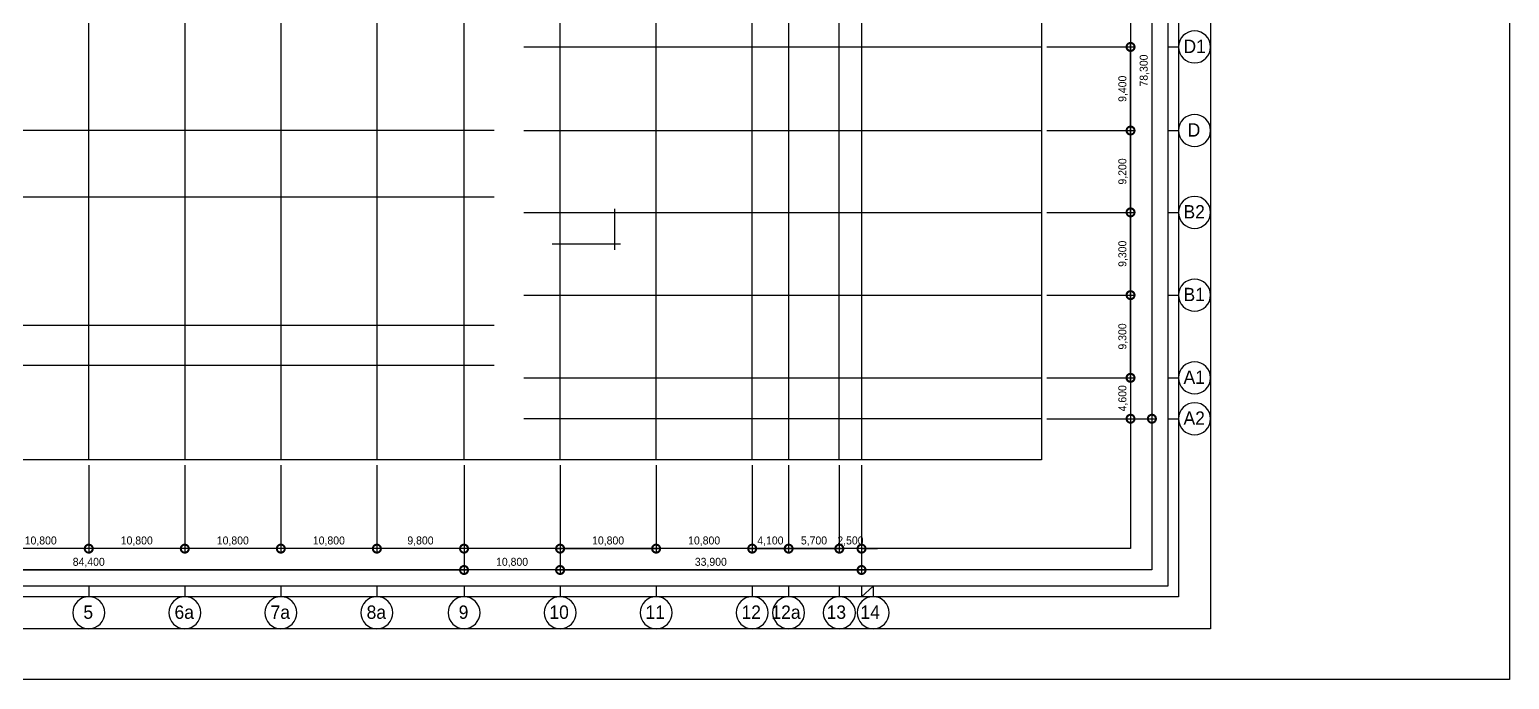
# Model space of a CAD drawing. Header units: millimetres. Extents: x 0 to 252300, y 0 to 178200.
# Drawn here: x 85903 to 252300, y 0 to 73055 of the extents above; entities that cross this region are included whole.
import ezdxf

# ---------------------------------------------------------------- set-up
doc = ezdxf.new("R2010")
doc.units = ezdxf.units.MM
doc.header["$LTSCALE"] = 300
for name, color, linetype in [('A-CEN', 1, 'Continuous'), ('A-CEN_axis', 12, 'Continuous'), ('A-DIM', 7, 'Continuous'), ('A-SYM-BUB', 3, 'Continuous')]:
    doc.layers.add(name, color=color, linetype=linetype)
doc.layers.add('NOPLOT', color=191, linetype='Continuous', plot=False)
doc.styles.add('Gdim', font='Dotum.ttf')
doc.dimstyles.new('Gdim300', dxfattribs={"dimscale": 300, "dimtxt": 3, "dimasz": 6, "dimexe": 1.5, "dimexo": 2, "dimgap": 1, "dimtad": 1, "dimdec": 0, "dimzin": 0, "dimdsep": 46, "dimlunit": 6, "dimtxsty": 'Gdim', "dimblk": 'DOTSMALL', "dimblk1": 'DOTSMALL', "dimblk2": 'DOTSMALL', "dimcen": 1.5, "dimdle": 1.5, "dimclrd": 1, "dimclre": 1, "dimclrt": 256, "dimazin": 0, "dimtfac": 1, "dimtdec": 0, "dimtix": 1, "dimtmove": 2, "dimatfit": 3, "dimldrblk": 'DOTSMALL', "dimfxl": 0, "dimtolj": 1, "dimtzin": 0, "dimlwd": -1, "dimlwe": -1, "dimarcsym": 0})

# ---------------------------------------------------------------- blocks, each defined once
blk = doc.blocks.new('A$Cd589e0f6')
at = {"layer": 'NOPLOT'}
for points in [[(9900, -5700), (218700, -5700), (218700, -172500), (9900, -172500)], [(13500, -9300), (215100, -9300), (215100, -168900), (13500, -168900)], [(14700, -10500), (213900, -10500), (213900, -167700), (14700, -167700)], [(16500, -12300), (212100, -12300), (212100, -165900), (16500, -165900)], [(18900, -14700), (209700, -14700), (209700, -163500), (18900, -163500)], [(28900, -24700), (199700, -24700), (199700, -153500), (28900, -153500)]]:
    blk.add_lwpolyline(points, close=True, dxfattribs=at)
blk = doc.blocks.new('_DotSmall')
at = {"color": 0, "linetype": 'ByBlock', "const_width": 0.5}
blk.add_lwpolyline([(-0.0625, 0, 1), (0.0625, 0, 1)], format="xyb", close=True, dxfattribs=at)
blk = doc.blocks.new('*D47')
at = {"layer": 'A-DIM', "color": 1, "transparency": 16777216}
for p, q in [((106000, -124505), (106000, -134355)), ((116800, -124505), (116800, -134355)), ((117250, -133905), (105550, -133905))]:
    blk.add_line(p, q, dxfattribs=at)
at = {"layer": 'Defpoints', "color": 0, "transparency": 16777216}
for p in [(106000, -123905), (116800, -123905), (106000, -133905)]:
    blk.add_point(p, dxfattribs=at)
at = {"layer": 'A-DIM', "color": 1, "transparency": 16777216, "xscale": 1800, "yscale": 1800, "zscale": 1800, "rotation": 180}
blk.add_blockref('_DotSmall', (106000, -133905), dxfattribs=at)
at = {"layer": 'A-DIM', "color": 1, "transparency": 16777216, "xscale": 1800, "yscale": 1800, "zscale": 1800}
blk.add_blockref('_DotSmall', (116800, -133905), dxfattribs=at)
at = {"layer": 'A-DIM', "color": 3, "transparency": 16777216, "insert": (111400, -133068), "char_height": 900, "attachment_point": 5, "style": 'Gdim'}
blk.add_mtext('\\A1;10,800', dxfattribs=at)
blk = doc.blocks.new('*D48')
at = {"layer": 'A-DIM', "color": 1, "transparency": 16777216}
for p, q in [((149946, -77500), (159796, -77500)), ((159346, -87350), (159346, -77050)), ((149946, -86900), (159796, -86900))]:
    blk.add_line(p, q, dxfattribs=at)
at = {"layer": 'Defpoints', "color": 0, "transparency": 16777216}
for p in [(149346, -77500), (159346, -77500), (149346, -86900)]:
    blk.add_point(p, dxfattribs=at)
at = {"layer": 'A-DIM', "color": 1, "transparency": 16777216, "xscale": 1800, "yscale": 1800, "zscale": 1800}
for p, rotation in [((159346, -77500), 90), ((159346, -86900), 270)]:
    blk.add_blockref('_DotSmall', p, dxfattribs=dict(at, rotation=rotation))
at = {"layer": 'A-DIM', "color": 3, "transparency": 16777216, "insert": (158509, -82200), "char_height": 900, "attachment_point": 5, "rotation": 90, "style": 'Gdim'}
blk.add_mtext('\\A1;9,400', dxfattribs=at)
blk = doc.blocks.new('*D51')
at = {"layer": 'A-DIM', "color": 1, "transparency": 16777216}
for p, q in [((159346, -68050), (159346, -77950)), ((149946, -68500), (159796, -68500)), ((149946, -77500), (159796, -77500))]:
    blk.add_line(p, q, dxfattribs=at)
at = {"layer": 'Defpoints', "color": 0, "transparency": 16777216}
for p in [(149346, -68500), (149346, -77500), (159346, -77500)]:
    blk.add_point(p, dxfattribs=at)
at = {"layer": 'A-DIM', "color": 1, "transparency": 16777216, "xscale": 1800, "yscale": 1800, "zscale": 1800}
for p, rotation in [((159346, -68500), 90), ((159346, -77500), 270)]:
    blk.add_blockref('_DotSmall', p, dxfattribs=dict(at, rotation=rotation))
at = {"layer": 'A-DIM', "color": 3, "transparency": 16777216, "insert": (158509, -73000), "char_height": 900, "attachment_point": 5, "rotation": 90, "style": 'Gdim'}
blk.add_mtext('\\A1;9,000', dxfattribs=at)
blk = doc.blocks.new('*D52')
at = {"layer": 'A-DIM', "color": 1, "transparency": 16777216}
for p, q in [((53000, -124505), (53000, -134355)), ((63800, -124505), (63800, -134355)), ((64250, -133905), (52550, -133905))]:
    blk.add_line(p, q, dxfattribs=at)
at = {"layer": 'Defpoints', "color": 0, "transparency": 16777216}
for p in [(53000, -123905), (63800, -123905), (53000, -133905)]:
    blk.add_point(p, dxfattribs=at)
at = {"layer": 'A-DIM', "color": 1, "transparency": 16777216, "xscale": 1800, "yscale": 1800, "zscale": 1800, "rotation": 180}
blk.add_blockref('_DotSmall', (53000, -133905), dxfattribs=at)
at = {"layer": 'A-DIM', "color": 1, "transparency": 16777216, "xscale": 1800, "yscale": 1800, "zscale": 1800}
blk.add_blockref('_DotSmall', (63800, -133905), dxfattribs=at)
at = {"layer": 'A-DIM', "color": 3, "transparency": 16777216, "insert": (58400, -133068), "char_height": 900, "attachment_point": 5, "style": 'Gdim'}
blk.add_mtext('\\A1;10,800', dxfattribs=at)
blk = doc.blocks.new('*D53')
at = {"layer": 'A-DIM', "color": 1, "transparency": 16777216}
for p, q in [((63800, -124505), (63800, -134355)), ((74600, -124505), (74600, -134355)), ((75050, -133905), (63350, -133905))]:
    blk.add_line(p, q, dxfattribs=at)
at = {"layer": 'Defpoints', "color": 0, "transparency": 16777216}
for p in [(63800, -123905), (74600, -123905), (63800, -133905)]:
    blk.add_point(p, dxfattribs=at)
at = {"layer": 'A-DIM', "color": 1, "transparency": 16777216, "xscale": 1800, "yscale": 1800, "zscale": 1800, "rotation": 180}
blk.add_blockref('_DotSmall', (63800, -133905), dxfattribs=at)
at = {"layer": 'A-DIM', "color": 1, "transparency": 16777216, "xscale": 1800, "yscale": 1800, "zscale": 1800}
blk.add_blockref('_DotSmall', (74600, -133905), dxfattribs=at)
at = {"layer": 'A-DIM', "color": 3, "transparency": 16777216, "insert": (69200, -133068), "char_height": 900, "attachment_point": 5, "style": 'Gdim'}
blk.add_mtext('\\A1;10,800', dxfattribs=at)
blk = doc.blocks.new('*D54')
at = {"layer": 'A-DIM', "color": 1, "transparency": 16777216}
for p, q in [((74600, -124505), (74600, -134355)), ((84400, -124505), (84400, -134355)), ((84850, -133905), (74150, -133905))]:
    blk.add_line(p, q, dxfattribs=at)
at = {"layer": 'Defpoints', "color": 0, "transparency": 16777216}
for p in [(74600, -123905), (84400, -123905), (74600, -133905)]:
    blk.add_point(p, dxfattribs=at)
at = {"layer": 'A-DIM', "color": 1, "transparency": 16777216, "xscale": 1800, "yscale": 1800, "zscale": 1800, "rotation": 180}
blk.add_blockref('_DotSmall', (74600, -133905), dxfattribs=at)
at = {"layer": 'A-DIM', "color": 1, "transparency": 16777216, "xscale": 1800, "yscale": 1800, "zscale": 1800}
blk.add_blockref('_DotSmall', (84400, -133905), dxfattribs=at)
at = {"layer": 'A-DIM', "color": 3, "transparency": 16777216, "insert": (79500, -133068), "char_height": 900, "attachment_point": 5, "style": 'Gdim'}
blk.add_mtext('\\A1;9,800', dxfattribs=at)
blk = doc.blocks.new('*D55')
at = {"layer": 'A-DIM', "color": 1, "transparency": 16777216}
for p, q in [((42200, -124505), (42200, -134355)), ((53000, -124505), (53000, -134355)), ((53450, -133905), (41750, -133905))]:
    blk.add_line(p, q, dxfattribs=at)
at = {"layer": 'Defpoints', "color": 0, "transparency": 16777216}
for p in [(42200, -123905), (53000, -123905), (42200, -133905)]:
    blk.add_point(p, dxfattribs=at)
at = {"layer": 'A-DIM', "color": 1, "transparency": 16777216, "xscale": 1800, "yscale": 1800, "zscale": 1800, "rotation": 180}
blk.add_blockref('_DotSmall', (42200, -133905), dxfattribs=at)
at = {"layer": 'A-DIM', "color": 1, "transparency": 16777216, "xscale": 1800, "yscale": 1800, "zscale": 1800}
blk.add_blockref('_DotSmall', (53000, -133905), dxfattribs=at)
at = {"layer": 'A-DIM', "color": 3, "transparency": 16777216, "insert": (47600, -133068), "char_height": 900, "attachment_point": 5, "style": 'Gdim'}
blk.add_mtext('\\A1;10,800', dxfattribs=at)
blk = doc.blocks.new('*D58')
at = {"layer": 'A-DIM', "color": 1, "transparency": 16777216}
for p, q in [((0, -124505), (0, -136755)), ((84400, -124505), (84400, -136755)), ((-450, -136305), (84850, -136305))]:
    blk.add_line(p, q, dxfattribs=at)
at = {"layer": 'Defpoints', "color": 0, "transparency": 16777216}
for p in [(0, -123905), (84400, -123905), (84400, -136305)]:
    blk.add_point(p, dxfattribs=at)
at = {"layer": 'A-DIM', "color": 1, "transparency": 16777216, "xscale": 1800, "yscale": 1800, "zscale": 1800, "rotation": 180}
blk.add_blockref('_DotSmall', (0, -136305), dxfattribs=at)
at = {"layer": 'A-DIM', "color": 1, "transparency": 16777216, "xscale": 1800, "yscale": 1800, "zscale": 1800}
blk.add_blockref('_DotSmall', (84400, -136305), dxfattribs=at)
at = {"layer": 'A-DIM', "color": 3, "transparency": 16777216, "insert": (42200, -135468), "char_height": 900, "attachment_point": 5, "style": 'Gdim'}
blk.add_mtext('\\A1;84,400', dxfattribs=at)
blk = doc.blocks.new('*D60')
at = {"layer": 'A-DIM', "color": 1, "transparency": 16777216}
for p, q in [((31400, -124505), (31400, -134355)), ((42200, -124505), (42200, -134355)), ((42650, -133905), (30950, -133905))]:
    blk.add_line(p, q, dxfattribs=at)
at = {"layer": 'Defpoints', "color": 0, "transparency": 16777216}
for p in [(31400, -123905), (42200, -123905), (31400, -133905)]:
    blk.add_point(p, dxfattribs=at)
at = {"layer": 'A-DIM', "color": 1, "transparency": 16777216, "xscale": 1800, "yscale": 1800, "zscale": 1800, "rotation": 180}
blk.add_blockref('_DotSmall', (31400, -133905), dxfattribs=at)
at = {"layer": 'A-DIM', "color": 1, "transparency": 16777216, "xscale": 1800, "yscale": 1800, "zscale": 1800}
blk.add_blockref('_DotSmall', (42200, -133905), dxfattribs=at)
at = {"layer": 'A-DIM', "color": 3, "transparency": 16777216, "insert": (36800, -133068), "char_height": 900, "attachment_point": 5, "style": 'Gdim'}
blk.add_mtext('\\A1;10,800', dxfattribs=at)
blk = doc.blocks.new('*D61')
at = {"layer": 'A-DIM', "color": 1, "transparency": 16777216}
for p, q in [((95200, -124505), (95200, -134355)), ((106000, -124505), (106000, -134355)), ((94750, -133905), (106450, -133905))]:
    blk.add_line(p, q, dxfattribs=at)
at = {"layer": 'Defpoints', "color": 0, "transparency": 16777216}
for p in [(95200, -123905), (106000, -123905), (106000, -133905)]:
    blk.add_point(p, dxfattribs=at)
at = {"layer": 'A-DIM', "color": 1, "transparency": 16777216, "xscale": 1800, "yscale": 1800, "zscale": 1800, "rotation": 180}
blk.add_blockref('_DotSmall', (95200, -133905), dxfattribs=at)
at = {"layer": 'A-DIM', "color": 1, "transparency": 16777216, "xscale": 1800, "yscale": 1800, "zscale": 1800}
blk.add_blockref('_DotSmall', (106000, -133905), dxfattribs=at)
at = {"layer": 'A-DIM', "color": 3, "transparency": 16777216, "insert": (100600, -133068), "char_height": 900, "attachment_point": 5, "style": 'Gdim'}
blk.add_mtext('\\A1;10,800', dxfattribs=at)
blk = doc.blocks.new('*D62')
at = {"layer": 'A-DIM', "color": 1, "transparency": 16777216}
for p, q in [((95200, -124505), (95200, -136755)), ((129100, -124505), (129100, -136755)), ((94750, -136305), (129550, -136305))]:
    blk.add_line(p, q, dxfattribs=at)
at = {"layer": 'Defpoints', "color": 0, "transparency": 16777216}
for p in [(95200, -123905), (129100, -123905), (129100, -136305)]:
    blk.add_point(p, dxfattribs=at)
at = {"layer": 'A-DIM', "color": 1, "transparency": 16777216, "xscale": 1800, "yscale": 1800, "zscale": 1800, "rotation": 180}
blk.add_blockref('_DotSmall', (95200, -136305), dxfattribs=at)
at = {"layer": 'A-DIM', "color": 1, "transparency": 16777216, "xscale": 1800, "yscale": 1800, "zscale": 1800}
blk.add_blockref('_DotSmall', (129100, -136305), dxfattribs=at)
at = {"layer": 'A-DIM', "color": 3, "transparency": 16777216, "insert": (112150, -135468), "char_height": 900, "attachment_point": 5, "style": 'Gdim'}
blk.add_mtext('\\A1;33,900', dxfattribs=at)
blk = doc.blocks.new('*D63')
at = {"layer": 'A-DIM', "color": 1, "transparency": 16777216}
for p, q in [((84400, -124505), (84400, -136755)), ((95200, -124505), (95200, -136755)), ((95650, -136305), (83950, -136305))]:
    blk.add_line(p, q, dxfattribs=at)
at = {"layer": 'Defpoints', "color": 0, "transparency": 16777216}
for p in [(84400, -123905), (95200, -123905), (84400, -136305)]:
    blk.add_point(p, dxfattribs=at)
at = {"layer": 'A-DIM', "color": 1, "transparency": 16777216, "xscale": 1800, "yscale": 1800, "zscale": 1800, "rotation": 180}
blk.add_blockref('_DotSmall', (84400, -136305), dxfattribs=at)
at = {"layer": 'A-DIM', "color": 1, "transparency": 16777216, "xscale": 1800, "yscale": 1800, "zscale": 1800}
blk.add_blockref('_DotSmall', (95200, -136305), dxfattribs=at)
at = {"layer": 'A-DIM', "color": 3, "transparency": 16777216, "insert": (89800, -135468), "char_height": 900, "attachment_point": 5, "style": 'Gdim'}
blk.add_mtext('\\A1;10,800', dxfattribs=at)
blk = doc.blocks.new('*D64')
at = {"layer": 'A-DIM', "color": 1, "transparency": 16777216}
for p, q in [((116800, -124505), (116800, -134355)), ((120900, -124505), (120900, -134355)), ((116350, -133905), (121350, -133905))]:
    blk.add_line(p, q, dxfattribs=at)
at = {"layer": 'Defpoints', "color": 0, "transparency": 16777216}
for p in [(116800, -123905), (120900, -123905), (120900, -133905)]:
    blk.add_point(p, dxfattribs=at)
at = {"layer": 'A-DIM', "color": 1, "transparency": 16777216, "xscale": 1800, "yscale": 1800, "zscale": 1800, "rotation": 180}
blk.add_blockref('_DotSmall', (116800, -133905), dxfattribs=at)
at = {"layer": 'A-DIM', "color": 1, "transparency": 16777216, "xscale": 1800, "yscale": 1800, "zscale": 1800}
blk.add_blockref('_DotSmall', (120900, -133905), dxfattribs=at)
at = {"layer": 'A-DIM', "color": 3, "transparency": 16777216, "insert": (118850, -133068), "char_height": 900, "attachment_point": 5, "style": 'Gdim'}
blk.add_mtext('\\A1;4,100', dxfattribs=at)
blk = doc.blocks.new('*D65')
at = {"layer": 'A-DIM', "color": 1, "transparency": 16777216}
for p, q in [((120900, -124505), (120900, -134355)), ((126600, -124505), (126600, -134355)), ((120450, -133905), (127050, -133905))]:
    blk.add_line(p, q, dxfattribs=at)
at = {"layer": 'Defpoints', "color": 0, "transparency": 16777216}
for p in [(120900, -123905), (126600, -123905), (126600, -133905)]:
    blk.add_point(p, dxfattribs=at)
at = {"layer": 'A-DIM', "color": 1, "transparency": 16777216, "xscale": 1800, "yscale": 1800, "zscale": 1800, "rotation": 180}
blk.add_blockref('_DotSmall', (120900, -133905), dxfattribs=at)
at = {"layer": 'A-DIM', "color": 1, "transparency": 16777216, "xscale": 1800, "yscale": 1800, "zscale": 1800}
blk.add_blockref('_DotSmall', (126600, -133905), dxfattribs=at)
at = {"layer": 'A-DIM', "color": 3, "transparency": 16777216, "insert": (123750, -133068), "char_height": 900, "attachment_point": 5, "style": 'Gdim'}
blk.add_mtext('\\A1;5,700', dxfattribs=at)
blk = doc.blocks.new('*D66')
at = {"layer": 'A-DIM', "color": 1, "transparency": 16777216}
for p, q in [((126600, -124505), (126600, -134355)), ((129100, -124505), (129100, -134355)), ((126600, -133905), (124800, -133905)), ((129100, -133905), (126600, -133905)), ((129100, -133905), (130900, -133905))]:
    blk.add_line(p, q, dxfattribs=at)
at = {"layer": 'Defpoints', "color": 0, "transparency": 16777216}
for p in [(126600, -123905), (129100, -123905), (126600, -133905)]:
    blk.add_point(p, dxfattribs=at)
at = {"layer": 'A-DIM', "color": 1, "transparency": 16777216, "xscale": 1800, "yscale": 1800, "zscale": 1800}
blk.add_blockref('_DotSmall', (126600, -133905), dxfattribs=at)
at = {"layer": 'A-DIM', "color": 1, "transparency": 16777216, "xscale": 1800, "yscale": 1800, "zscale": 1800, "rotation": 180}
blk.add_blockref('_DotSmall', (129100, -133905), dxfattribs=at)
at = {"layer": 'A-DIM', "color": 3, "transparency": 16777216, "insert": (127850, -133068), "char_height": 900, "attachment_point": 5, "style": 'Gdim'}
blk.add_mtext('\\A1;2,500', dxfattribs=at)
blk = doc.blocks.new('*D67')
at = {"layer": 'A-DIM', "color": 1, "transparency": 16777216}
for p, q in [((149946, -114700), (159794, -114700)), ((159344, -114250), (159344, -119750)), ((149945, -119300), (159794, -119300))]:
    blk.add_line(p, q, dxfattribs=at)
at = {"layer": 'Defpoints', "color": 0, "transparency": 16777216}
for p in [(149346, -114700), (149345, -119300), (159344, -119300)]:
    blk.add_point(p, dxfattribs=at)
at = {"layer": 'A-DIM', "color": 1, "transparency": 16777216, "xscale": 1800, "yscale": 1800, "zscale": 1800}
for p, rotation in [((159344, -114700), 90), ((159344, -119300), 270)]:
    blk.add_blockref('_DotSmall', p, dxfattribs=dict(at, rotation=rotation))
at = {"layer": 'A-DIM', "color": 3, "transparency": 16777216, "insert": (158507, -117000), "char_height": 900, "attachment_point": 5, "rotation": 90, "style": 'Gdim'}
blk.add_mtext('\\A1;4,600', dxfattribs=at)
blk = doc.blocks.new('*D37')
at = {"layer": 'A-DIM', "color": 1, "transparency": 16777216}
for p, q in [((149946, -41000), (162196, -41000)), ((161746, -40550), (161746, -119750)), ((149946, -119300), (162196, -119300))]:
    blk.add_line(p, q, dxfattribs=at)
at = {"layer": 'Defpoints', "color": 0, "transparency": 16777216}
for p in [(149346, -41000), (149346, -119300), (161746, -119300)]:
    blk.add_point(p, dxfattribs=at)
at = {"layer": 'A-DIM', "color": 1, "transparency": 16777216, "xscale": 1800, "yscale": 1800, "zscale": 1800}
for p, rotation in [((161746, -41000), 90), ((161746, -119300), 270)]:
    blk.add_blockref('_DotSmall', p, dxfattribs=dict(at, rotation=rotation))
at = {"layer": 'A-DIM', "color": 3, "transparency": 16777216, "insert": (160909, -80150), "char_height": 900, "attachment_point": 5, "rotation": 90, "style": 'Gdim'}
blk.add_mtext('\\A1;78,300', dxfattribs=at)
blk = doc.blocks.new('*D38')
at = {"layer": 'A-DIM', "color": 1, "transparency": 16777216}
for p, q in [((149944, -105400), (159794, -105400)), ((159344, -115150), (159344, -104950)), ((149946, -114700), (159794, -114700))]:
    blk.add_line(p, q, dxfattribs=at)
at = {"layer": 'Defpoints', "color": 0, "transparency": 16777216}
for p in [(149344, -105400), (159344, -105400), (149346, -114700)]:
    blk.add_point(p, dxfattribs=at)
at = {"layer": 'A-DIM', "color": 1, "transparency": 16777216, "xscale": 1800, "yscale": 1800, "zscale": 1800}
for p, rotation in [((159344, -105400), 90), ((159344, -114700), 270)]:
    blk.add_blockref('_DotSmall', p, dxfattribs=dict(at, rotation=rotation))
at = {"layer": 'A-DIM', "color": 3, "transparency": 16777216, "insert": (158507, -110050), "char_height": 900, "attachment_point": 5, "rotation": 90, "style": 'Gdim'}
blk.add_mtext('\\A1;9,300', dxfattribs=at)
blk = doc.blocks.new('*D39')
at = {"layer": 'A-DIM', "color": 1, "transparency": 16777216}
for p, q in [((149949, -96100), (159796, -96100)), ((159346, -105850), (159346, -95650)), ((149946, -105400), (159796, -105400))]:
    blk.add_line(p, q, dxfattribs=at)
at = {"layer": 'Defpoints', "color": 0, "transparency": 16777216}
for p in [(149349, -96100), (159346, -96100), (149346, -105400)]:
    blk.add_point(p, dxfattribs=at)
at = {"layer": 'A-DIM', "color": 1, "transparency": 16777216, "xscale": 1800, "yscale": 1800, "zscale": 1800}
for p, rotation in [((159346, -96100), 90), ((159346, -105400), 270)]:
    blk.add_blockref('_DotSmall', p, dxfattribs=dict(at, rotation=rotation))
at = {"layer": 'A-DIM', "color": 3, "transparency": 16777216, "insert": (158509, -100750), "char_height": 900, "attachment_point": 5, "rotation": 90, "style": 'Gdim'}
blk.add_mtext('\\A1;9,300', dxfattribs=at)
blk = doc.blocks.new('*D40')
at = {"layer": 'A-DIM', "color": 1, "transparency": 16777216}
for p, q in [((159346, -96550), (159346, -86450)), ((149946, -86900), (159796, -86900)), ((149946, -96100), (159796, -96100))]:
    blk.add_line(p, q, dxfattribs=at)
at = {"layer": 'Defpoints', "color": 0, "transparency": 16777216}
for p in [(149346, -86900), (159346, -86900), (149346, -96100)]:
    blk.add_point(p, dxfattribs=at)
at = {"layer": 'A-DIM', "color": 1, "transparency": 16777216, "xscale": 1800, "yscale": 1800, "zscale": 1800}
for p, rotation in [((159346, -86900), 90), ((159346, -96100), 270)]:
    blk.add_blockref('_DotSmall', p, dxfattribs=dict(at, rotation=rotation))
at = {"layer": 'A-DIM', "color": 3, "transparency": 16777216, "insert": (158509, -91500), "char_height": 900, "attachment_point": 5, "rotation": 90, "style": 'Gdim'}
blk.add_mtext('\\A1;9,200', dxfattribs=at)
blk = doc.blocks.new('grid-noplot-update')
at = {"layer": 'A-CEN_axis'}
for p, q in [((42200, -123905), (42200, 4895)), ((84400, -123905), (84400, 4895)), ((95200, -123905), (95200, 4895)), ((116800, -123905), (116800, 4895)), ((126600, -123905), (126600, 4895)), ((120900, -42815.4), (120900, -123905)), ((129100, -55095.9), (129100, -123905)), ((53000, -69700), (53000, -123905)), ((63800, -69700), (63800, -123905)), ((74600, -69700), (74600, -123905)), ((106000, -123905), (106000, -69700)), ((91124.9, -77500), (149346.4, -77500)), ((87800, -86900), (-21453.6, -86900)), ((91124.9, -86900), (149346.4, -86900)), ((87800, -94400), (-21453.6, -94400)), ((91124.9, -96100), (149346.4, -96100)), ((91124.9, -105400), (149346.4, -105400)), ((87800, -108800), (-21453.6, -108800)), ((87800, -113300), (-21453.6, -113300)), ((91124.9, -114700), (149346.4, -114700)), ((149346.4, -119300), (91124.9, -119300))]:
    blk.add_line(p, q, dxfattribs=at)
at = {"layer": 'A-SYM-BUB', "color": 7}
blk.add_line((129100, -139305), (130400, -138105), dxfattribs=at)
for points in [[(163546.4, -77500), (164746.4, -77500, 1), (168346.4, -77500, 1), (164746.4, -77500, 0)], [(163546.4, -96100), (164746.4, -96100, 1), (168346.4, -96100, 1), (164746.4, -96100, 0)], [(163546.4, -105400), (164746.4, -105400, 1), (168346.4, -105400, 1), (164746.4, -105400, 0)]]:
    blk.add_lwpolyline(points, format="xyb", dxfattribs=at)
at = {"layer": 'A-SYM-BUB', "color": 7, "elevation": 0}
for points in [[(163546.4, -86900), (164746.4, -86900, 1), (168346.4, -86900, 1), (164746.4, -86900, 0)], [(163546.4, -114700), (164746.4, -114700, 1), (168346.4, -114700, 1), (164746.4, -114700, 0)], [(163546.4, -119300), (164746.4, -119300, 1), (168346.4, -119300, 1), (164746.4, -119300, 0)], [(42200, -138105), (42200, -139305, 1), (42200, -142905, 1), (42200, -139305, 0)], [(53000, -138105), (53000, -139305, 1), (53000, -142905, 1), (53000, -139305, 0)], [(63800, -138105), (63800, -139305, 1), (63800, -142905, 1), (63800, -139305, 0)], [(74600, -138105), (74600, -139305, 1), (74600, -142905, 1), (74600, -139305, 0)], [(84400, -138105), (84400, -139305, 1), (84400, -142905, 1), (84400, -139305, 0)], [(95200, -138105), (95200, -139305, 1), (95200, -142905, 1), (95200, -139305, 0)], [(106000, -138105), (106000, -139305, 1), (106000, -142905, 1), (106000, -139305, 0)], [(116800, -138105), (116800, -139305, 1), (116800, -142905, 1), (116800, -139305, 0)], [(120900, -138105), (120900, -139305, 1), (120900, -142905, 1), (120900, -139305, 0)], [(126600, -138105), (126600, -139305, 1), (126600, -142905, 1), (126600, -139305, 0)], [(130400, -138105), (130400, -139305, 1), (130400, -142905, 1), (130400, -139305, 0)]]:
    blk.add_lwpolyline(points, format="xyb", dxfattribs=at)
blk.add_lwpolyline([(129100, -138105), (129100, -139305)], dxfattribs=at)
at = {"layer": 'A-SYM-BUB', "style": 'Gdim'}
for s, p in [('D1', (165302.8, -78180.7)), ('D', (165772.4, -87580.7)), ('B2', (165302.8, -96780.7)), ('B1', (165302.8, -106080.7)), ('A1', (165302.8, -115380.7)), ('A2', (165302.8, -119980.7)), ('5', (41598.5, -141796.3)), ('6a', (51845.6, -141796.3)), ('7a', (62645.6, -141796.3)), ('8a', (73445.6, -141796.3)), ('9', (83798.5, -141796.3)), ('10', (94001.2, -141796.3)), ('11', (104801.2, -141796.3)), ('12', (115601.2, -141796.3)), ('12a', (118966.1, -141796.3)), ('13', (125171.5, -141796.3)), ('14', (128971.5, -141796.3))]:
    blk.add_text(s, height=1500, dxfattribs=at).set_placement(p)
at = {"layer": 'A-DIM'}
for base, p1, p2, angle, picture, middle in [((161746.4, -119300), (149346.4, -41000), (149346.4, -119300), 90, '*D37', (160909.1, -80150)), ((159346.4, -77500), (149346.4, -68500), (149346.4, -77500), 270, '*D51', (158509.1, -73000)), ((159346.4, -77500), (149346.4, -86900), (149346.4, -77500), 90, '*D48', (158509.1, -82200)), ((159346.4, -86900), (149346.4, -96100), (149346.4, -86900), 90, '*D40', (158509.1, -91500)), ((159346.4, -96100), (149346.4, -105400), (149348.8, -96100), 90, '*D39', (158509.1, -100750)), ((159344.1, -105400), (149346.4, -114700), (149344.1, -105400), 90, '*D38', (158506.8, -110050)), ((159344.1, -119300), (149346.4, -114700), (149345.3, -119300), 270, '*D67', (158506.8, -117000)), ((84400, -136305), (0, -123905), (84400, -123905), 180, '*D58', (42200, -135467.7)), ((31400, -133905), (42200, -123905), (31400, -123905), 180, '*D60', (36800, -133067.7)), ((84400, -136305), (95200, -123905), (84400, -123905), 180, '*D63', (89800, -135467.7)), ((129100, -136305), (95200, -123905), (129100, -123905), 180, '*D62', (112150, -135467.7)), ((106000, -133905), (116800, -123905), (106000, -123905), 180, '*D47', (111400, -133067.7)), ((126600, -133905), (129100, -123905), (126600, -123905), 180, '*D66', (127850, -133067.7))]:
    dim = blk.add_linear_dim(base=base, p1=p1, p2=p2, angle=angle, dimstyle='Gdim300', override={"dimtxsty": 'Gdim', "dimclrt": 3}, dxfattribs=at)
    dim.commit()
    dim.dimension.update_dxf_attribs({"geometry": picture, "text_midpoint": middle})
for base, p1, p2, picture, middle in [((42200, -133905), (53000, -123905), (42200, -123905), '*D55', (47600, -133067.7)), ((53000, -133905), (63800, -123905), (53000, -123905), '*D52', (58400, -133067.7)), ((63800, -133905), (74600, -123905), (63800, -123905), '*D53', (69200, -133067.7)), ((74600, -133905), (84400, -123905), (74600, -123905), '*D54', (79500, -133067.7)), ((106000, -133905), (95200, -123905), (106000, -123905), '*D61', (100600, -133067.7)), ((120900, -133905), (116800, -123905), (120900, -123905), '*D64', (118850, -133067.7)), ((126600, -133905), (120900, -123905), (126600, -123905), '*D65', (123750, -133067.7))]:
    dim = blk.add_linear_dim(base=base, p1=p1, p2=p2, dimstyle='Gdim300', override={"dimtxsty": 'Gdim', "dimclrt": 3}, dxfattribs=at)
    dim.commit()
    dim.dimension.update_dxf_attribs({"geometry": picture, "text_midpoint": middle})

msp = doc.modelspace()

# ---------------------------------------------------------------- linework, layer by layer
at = {"layer": 'A-CEN'}
for p, q in [((151704, 48305), (151704, 52905)), ((144654, 48955), (152354, 48955))]:
    msp.add_line(p, q, dxfattribs=at)
at = {"layer": 'NOPLOT'}
msp.add_lwpolyline([(0, 178200), (252300, 178200), (252300, 0), (0, 0)], close=True, dxfattribs=at)
msp.add_lwpolyline([(0, 178200), (252300, 178200), (252300, 0), (0, 0)], close=True, dxfattribs=at)

# ---------------------------------------------------------------- block references
at = {"layer": 'A-DIM'}
msp.add_blockref('grid-noplot-update', (50354, 148605), dxfattribs=at)
at = {"layer": 'NOPLOT'}
msp.add_blockref('A$Cd589e0f6', (0, 178200), dxfattribs=at)

doc.saveas('drawing.dxf')
